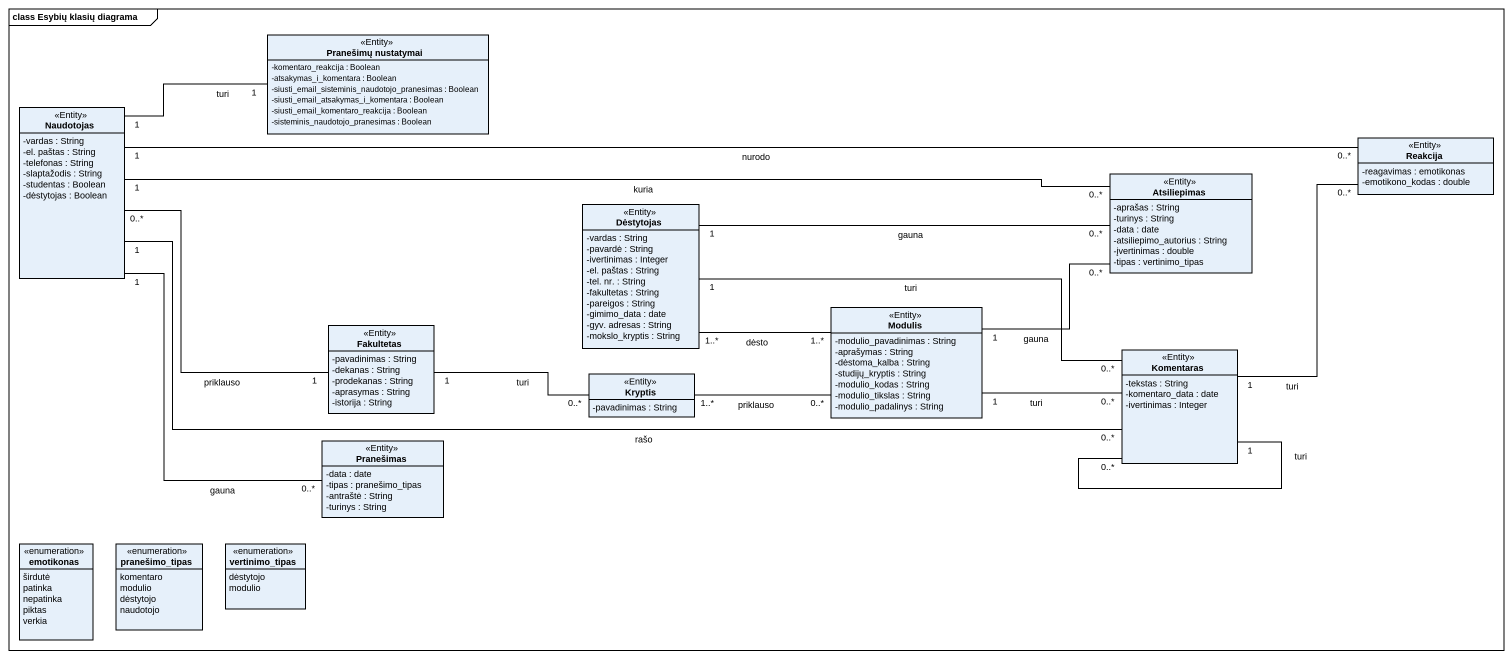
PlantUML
@startuml
mainframe class Esybių klasių diagrama
hide circle
hide empty members
skinparam classAttributeIconSize 0
class "Pranešimų nustatymai" as Pranešimų_nustatymai <<Entity>> {
  -komentaro_reakcija : Boolean
  -atsakymas_i_komentara : Boolean
  -siusti_email_sisteminis_naudotojo_pranesimas : Boolean
  -siusti_email_atsakymas_i_komentara : Boolean
  -siusti_email_komentaro_reakcija : Boolean
  -sisteminis_naudotojo_pranesimas : Boolean
}
class Naudotojas <<Entity>> {
  -vardas : String
  -el. paštas : String
  -telefonas : String
  -slaptažodis : String
  -studentas : Boolean
  -dėstytojas : Boolean
}
class Reakcija <<Entity>> {
  -reagavimas : emotikonas
  -emotikono_kodas : double
}
class Atsiliepimas <<Entity>> {
  -aprašas : String
  -turinys : String
  -data : date
  -atsiliepimo_autorius : String
  -įvertinimas : double
  -tipas : vertinimo_tipas
}
class Dėstytojas <<Entity>> {
  -vardas : String
  -pavardė : String
  -ivertinimas : Integer
  -el. paštas : String
  -tel. nr. : String
  -fakultetas : String
  -pareigos : String
  -gimimo_data : date
  -gyv. adresas : String
  -mokslo_kryptis : String
}
class Fakultetas <<Entity>> {
  -pavadinimas : String
  -dekanas : String
  -prodekanas : String
  -aprasymas : String
  -istorija : String
}
class Modulis <<Entity>> {
  -modulio_pavadinimas : String
  -aprašymas : String
  -dėstoma_kalba : String
  -studijų_kryptis : String
  -modulio_kodas : String
  -modulio_tikslas : String
  -modulio_padalinys : String
}
class Kryptis <<Entity>> {
  -pavadinimas : String
}
class Komentaras <<Entity>> {
  -tekstas : String
  -komentaro_data : date
  -ivertinimas : Integer
}
class Pranešimas <<Entity>> {
  -data : date
  -tipas : pranešimo_tipas
  -antraštė : String
  -turinys : String
}
enum emotikonas {
  širdutė
  patinka
  nepatinka
  piktas
  verkia
}
enum pranešimo_tipas {
  komentaro
  modulio
  dėstytojo
  naudotojo
}
enum vertinimo_tipas {
  dėstytojo
  modulio
}
Naudotojas "1" -right- "1" Pranešimų_nustatymai : turi
Naudotojas "1" -right- "0..*" Reakcija : nurodo
Naudotojas "1" -right- "0..*" Atsiliepimas : kuria
Naudotojas "0..*" -right- "1" Fakultetas : priklauso
Naudotojas "1" -right- "0..*" Komentaras : rašo
Naudotojas "1" -- "0..*" Pranešimas : gauna
Dėstytojas "1" -right- "0..*" Atsiliepimas : gauna
Dėstytojas "1..*" -right- "1..*" Modulis : dėsto
Dėstytojas "1" -right- "0..*" Komentaras : turi
Fakultetas "1" -right- "0..*" Kryptis : turi
Modulis "1" -right- "0..*" Atsiliepimas : gauna
Modulis "1" -right- "0..*" Komentaras : turi
Kryptis "1..*" -right- "0..*" Modulis : priklauso
Komentaras "1" -up- "0..*" Reakcija : turi
Komentaras "0..*" -- "1" Komentaras : turi
@enduml
